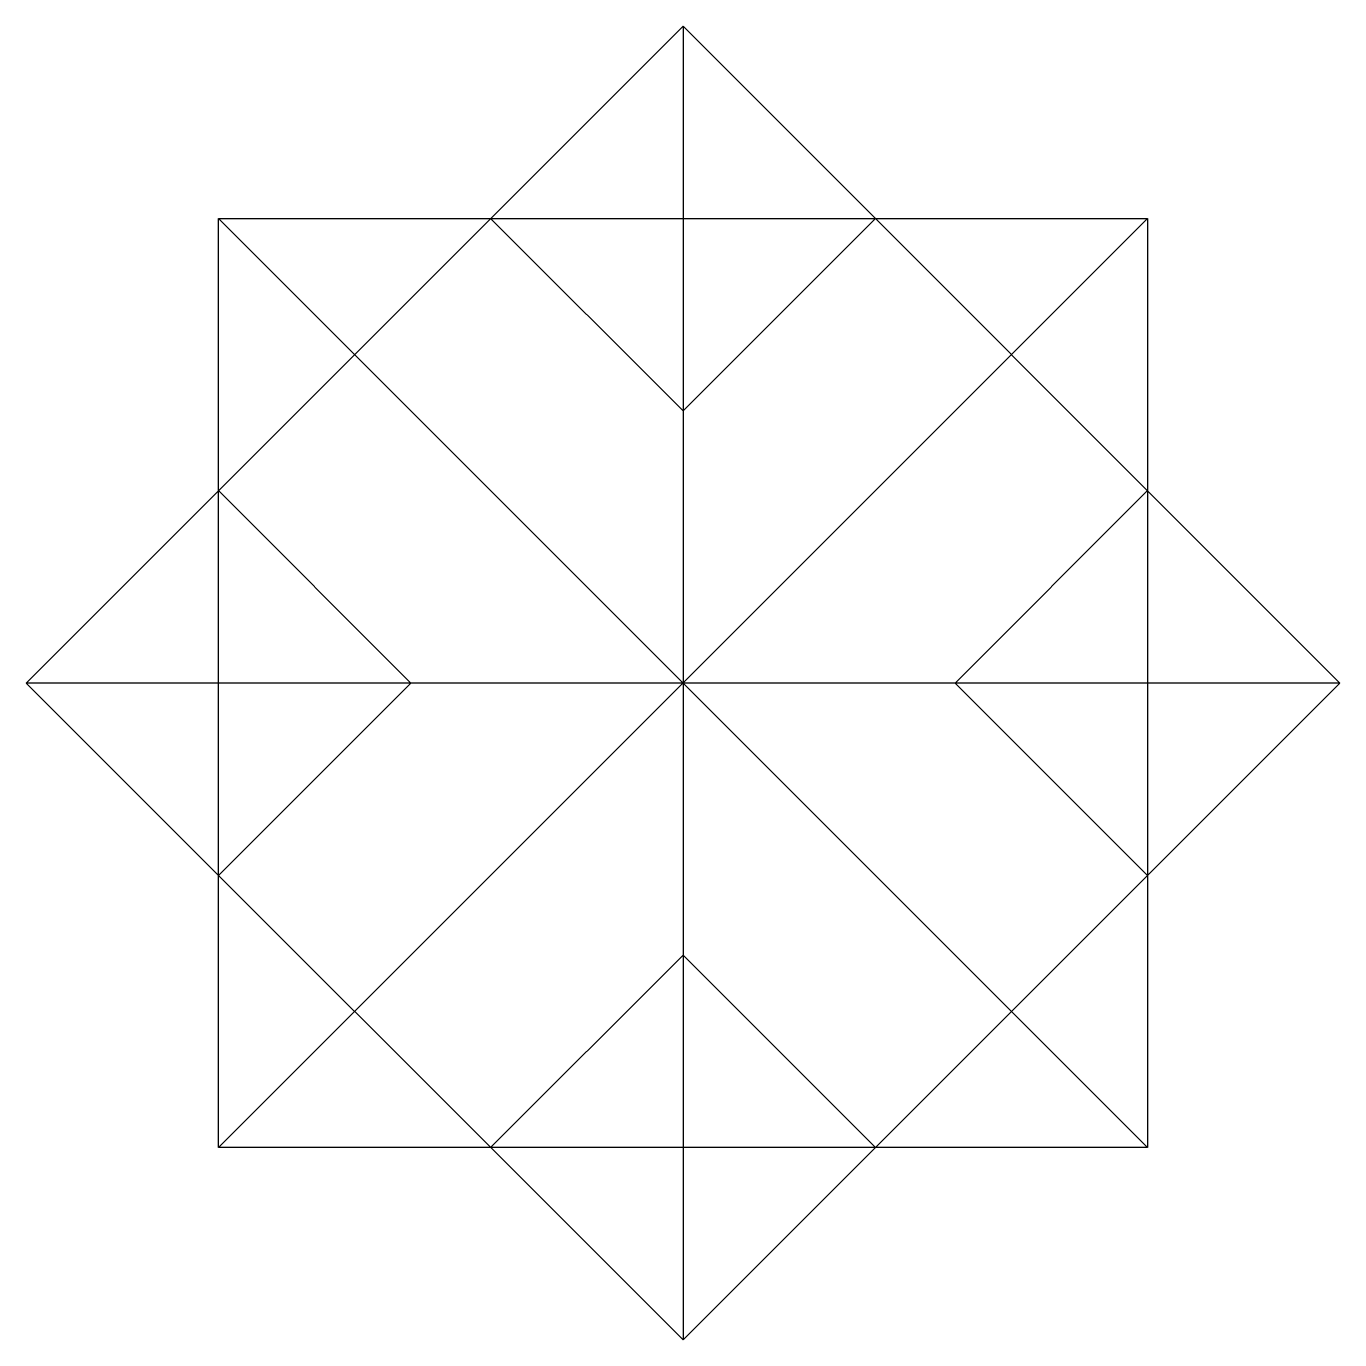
# Model space of a CAD drawing. Units: millimetres at full size, sheet at 1:10. Extents: x -727 to -227, y 140 to 640.
import ezdxf

# ---------------------------------------------------------------- set-up
doc = ezdxf.new("R2010")
doc.units = ezdxf.units.MM
doc.header["$LTSCALE"] = 10
doc.layers.add('0-1', color=7, linetype='Continuous')

msp = doc.modelspace()

# ---------------------------------------------------------------- linework, layer by layer
at = {"layer": '0-1'}
for p, q in [((-477.26, 639.85), (-477.26, 139.85)), ((-654.04, 566.63), (-300.49, 213.08)), ((-654.04, 213.08), (-300.49, 566.63)), ((-227.26, 389.85), (-727.26, 389.85)), ((-477.26, 286.3), (-550.49, 213.08)), ((-477.26, 286.3), (-404.04, 213.08))]:
    msp.add_line(p, q, dxfattribs=at)
for points in [[(-477.26, 639.85), (-727.26, 389.85), (-477.26, 139.85), (-227.26, 389.85)], [(-654.04, 566.63), (-300.49, 566.63), (-300.49, 213.08), (-654.04, 213.08)]]:
    msp.add_lwpolyline(points, close=True, dxfattribs=at)
for points in [[(-404.04, 566.63), (-477.26, 493.41), (-550.49, 566.63)], [(-654.04, 463.08), (-580.82, 389.85), (-654.04, 316.63)], [(-300.49, 316.63), (-373.71, 389.85), (-300.49, 463.08)]]:
    msp.add_lwpolyline(points, dxfattribs=at)

doc.saveas('drawing.dxf')
